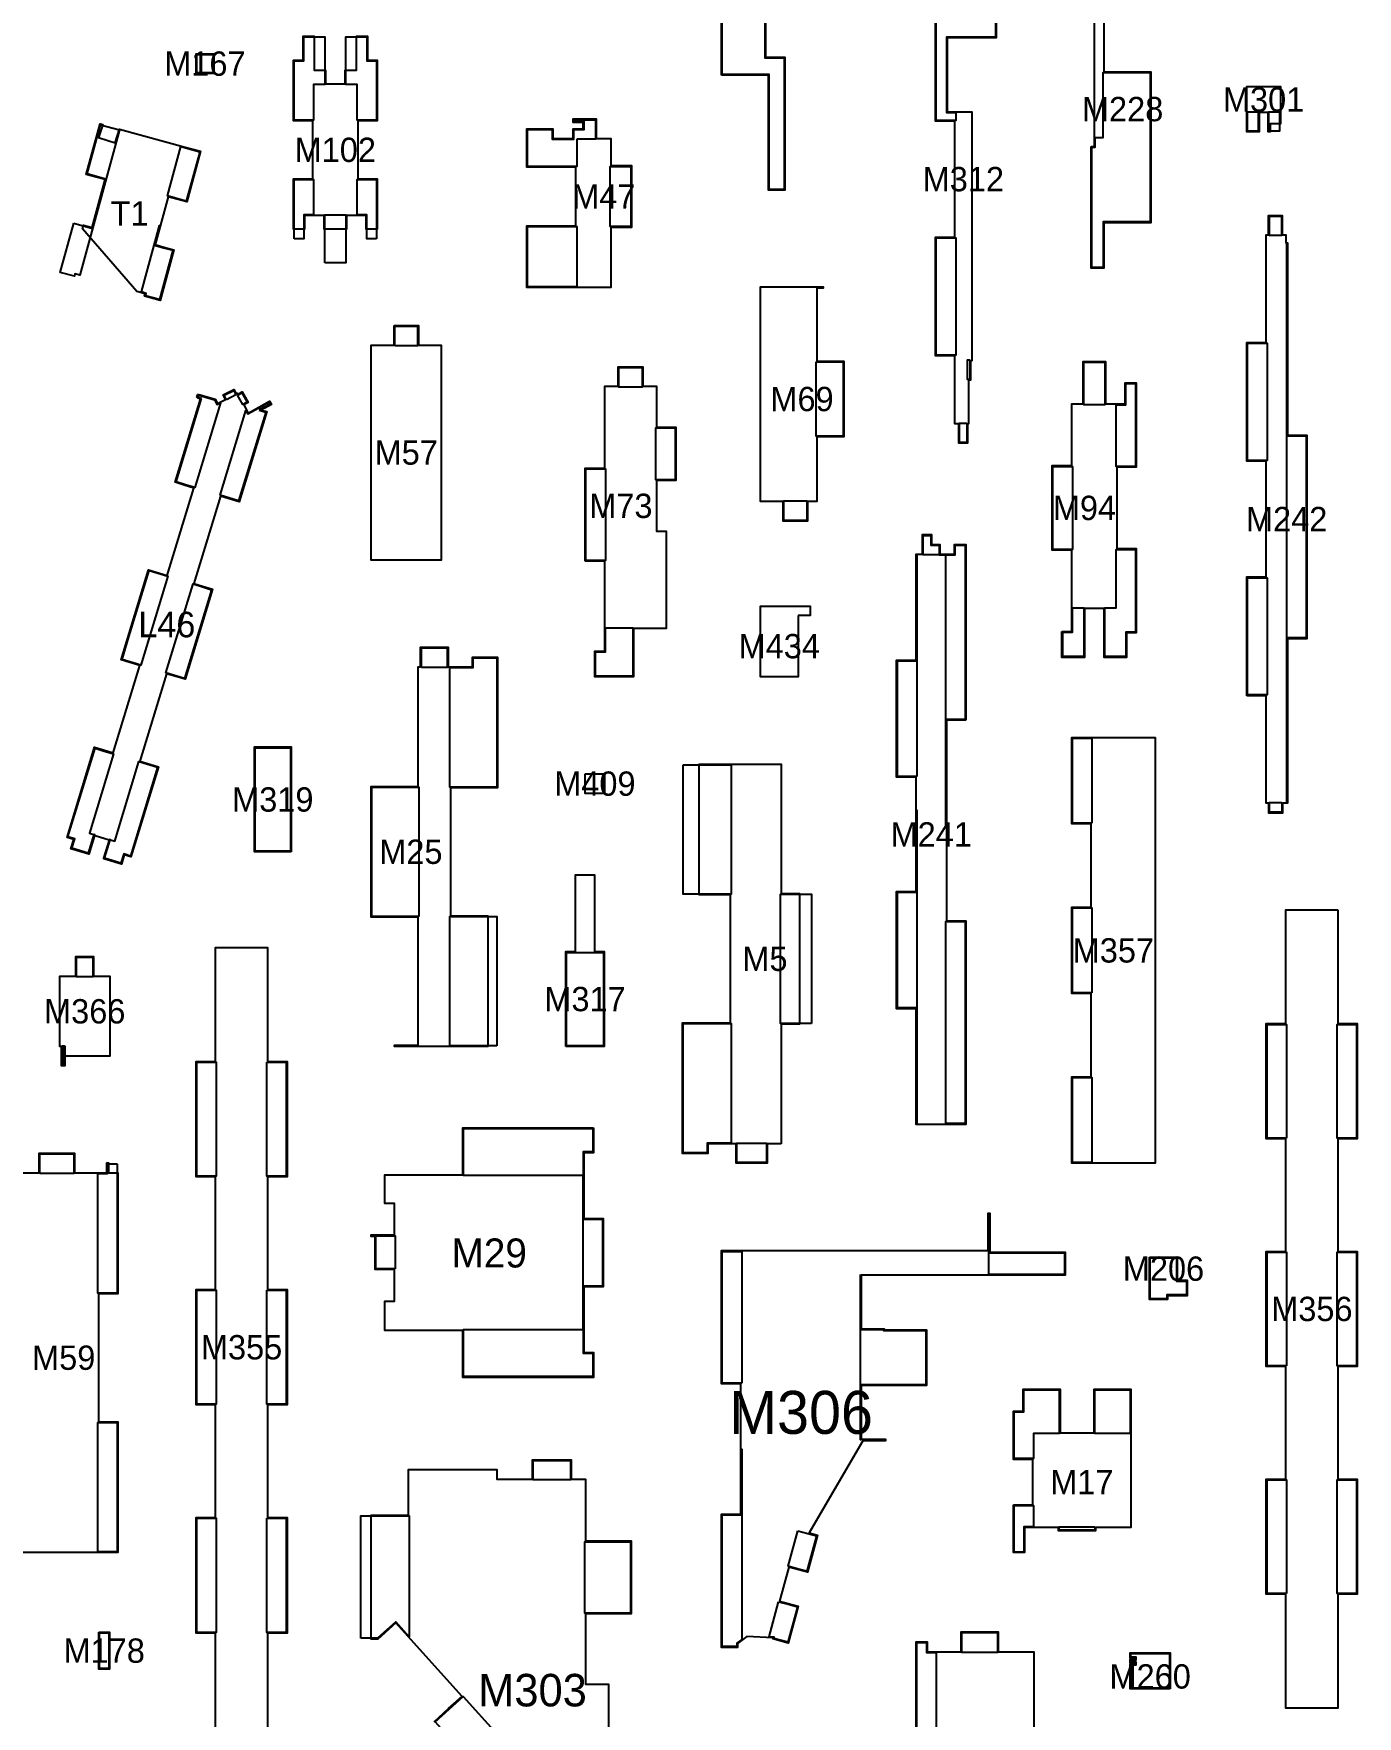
# Model space of a CAD drawing. Header units: millimetres. Extents: x 0 to 500, y 0 to 700.
# Drawn here: x 236.3 to 372.4, y 348.2 to 521.1 of the extents above; entities that cross this region are included whole.
import ezdxf
from ezdxf.enums import TextEntityAlignment as Align

# ---------------------------------------------------------------- set-up
doc = ezdxf.new("R2010")
doc.units = ezdxf.units.MM
doc.layers.add('CORTE', color=1, linetype='Continuous')
doc.layers.add('GRABADO', color=5, linetype='Continuous')

msp = doc.modelspace()

# ---------------------------------------------------------------- linework, layer by layer
at = {"layer": 'CORTE'}
for points in [[(307, 516.83), (307, 532.25), (311.83, 532.25), (311.83, 545.75), (313.53, 545.75), (313.53, 532.07), (311.53, 532.07), (311.53, 518.68), (313.53, 518.68), (313.53, 505), (311.83, 505), (311.83, 516.83), (307, 516.83)], [(345, 509.51), (345.33, 509.51), (345.33, 533.56), (348.71, 533.56), (348.71, 532.41), (346.29, 532.41), (346.29, 517.19), (351.12, 517.19), (351.12, 501.67), (346.29, 501.67), (346.29, 497), (345, 497), (345, 509.51)], [(265, 506.19), (265, 512.14), (263, 512.14), (263, 518.39), (264, 518.39), (264, 520.84), (265.15, 520.84), (265.15, 517.34), (266.31, 517.34), (266.31, 515.95), (268.32, 515.95), (268.32, 517.34), (269.48, 517.34), (269.48, 520.84), (270.63, 520.84), (270.63, 518.39), (271.63, 518.39), (271.63, 512.14), (269.63, 512.14), (269.63, 506.19), (271.63, 506.19), (271.63, 501), (270.48, 501), (270.48, 502.4), (268.47, 502.4), (268.47, 501), (266.16, 501), (266.16, 502.4), (264.15, 502.4), (264.15, 501), (263, 501), (263, 506.19), (265, 506.19)], [(254.82, 519.04), (254.82, 517), (253, 517), (253, 519.04), (254.82, 519.04)], [(363.19, 513), (362.25, 513), (362.25, 511), (361, 511), (361, 515.67), (364.44, 515.67), (364.44, 511.82), (363.41, 511.82), (363.41, 511), (363.19, 511), (363.19, 513)], [(295.64, 501.19), (295.64, 495), (290.6, 495), (287, 495), (287, 501.34), (292.05, 501.34), (292.05, 507.39), (287, 507.39), (287, 511.33), (289.68, 511.33), (289.68, 510.33), (291.75, 510.33), (291.75, 511.33), (292.8, 511.33), (292.8, 511.98), (291.75, 511.98), (291.75, 512.33), (294.12, 512.33), (294.12, 510.33), (295.64, 510.33), (295.64, 507.54), (297.77, 507.54), (297.77, 501.19), (295.64, 501.19)], [(251.88, 509.45), (251.88, 509.45), (253.47, 509.02), (252.06, 503.81), (250.13, 504.34), (248.79, 499.42), (249.68, 499.17), (250.72, 498.89), (249.3, 493.68), (247.7, 494.12), (247.77, 494.36), (246.93, 494.59), (241.32, 501.03), (241.42, 501.42), (242.31, 501.18), (243.65, 506.1), (242.75, 506.34), (241.72, 506.63), (243.14, 511.84), (243.43, 511.76), (242.99, 510.42), (244.68, 509.87), (245.14, 511.29), (251.88, 509.45)], [(361, 453.05), (361, 465.26), (363, 465.26), (363, 477.16), (361, 477.16), (361, 489.37), (363, 489.37), (363, 500.42), (363.24, 500.42), (363.24, 502.42), (364.64, 502.42), (364.64, 500.42), (365.02, 500.42), (365.02, 499.61), (365.18, 499.61), (365.18, 479.84), (367.18, 479.84), (367.18, 458.91), (366.11, 458.91), (365.18, 458.91), (365.18, 442), (364.67, 442), (364.67, 441), (363.26, 441), (363.26, 442), (363, 442), (363, 453.05), (361, 453.05)], [(313.35, 473), (311, 473), (311, 495.09), (317.46, 495.09), (317.46, 494.94), (316.81, 494.94), (316.81, 487.44), (319.57, 487.44), (319.57, 479.65), (316.81, 479.65), (316.81, 473), (315.85, 473), (315.85, 471), (313.35, 471), (313.35, 473)], [(273.35, 491.09), (275.85, 491.09), (275.85, 489.09), (278.2, 489.09), (278.2, 467), (271, 467), (271, 489.09), (273.35, 489.09), (273.35, 491.09)], [(293, 466.89), (293, 476.45), (295, 476.45), (295, 484.86), (296.39, 484.86), (296.39, 486.86), (298.92, 486.86), (298.92, 484.86), (300.31, 484.86), (300.31, 480.65), (302.31, 480.65), (302.31, 475.16), (300.31, 475.16), (300.31, 469.98), (301.31, 469.98), (301.31, 459.95), (297.97, 459.95), (297.97, 455), (294, 455), (294, 457.63), (295, 457.63), (295, 466.89), (293, 466.89)], [(342, 459.66), (343, 459.66), (343, 468.03), (341, 468.03), (341, 476.7), (343, 476.7), (343, 483.04), (344.16, 483.04), (344.16, 487.4), (346.47, 487.4), (346.47, 483.04), (348.48, 483.04), (348.48, 485.22), (349.63, 485.22), (349.63, 476.55), (347.63, 476.55), (347.63, 468.18), (349.63, 468.18), (349.63, 459.51), (348.63, 459.51), (348.63, 457), (346.32, 457), (346.32, 462.02), (344.31, 462.02), (344.31, 457), (342, 457), (342, 459.66)], [(242.64, 438.66), (242.64, 438.66), (242.55, 438.68), (241.97, 436.77), (240.14, 437.33), (240.43, 438.28), (239.74, 438.49), (242.57, 447.76), (243.5, 447.48), (243.5, 447.48), (244.48, 447.18), (247.22, 456.16), (245.3, 456.74), (248.13, 466.01), (250.04, 465.42), (252.78, 474.4), (251.89, 474.67), (250.87, 474.99), (253.47, 483.54), (253.17, 483.63), (253.29, 484.03), (253.67, 483.92), (254.96, 483.53), (255.19, 483.08), (256.03, 483.51), (255.79, 483.97), (256.9, 484.54), (257.13, 484.08), (257.24, 484.14), (257.3, 484.03), (257.75, 484.28), (258.36, 483.19), (257.91, 482.94), (258.36, 482.11), (260.56, 483.33), (260.74, 483), (259.69, 482.42), (260.26, 482.25), (257.43, 472.98), (255.52, 473.57), (252.78, 464.59), (253.67, 464.32), (254.7, 464), (251.87, 454.74), (249.96, 455.32), (247.22, 446.34), (249.14, 445.76), (246.31, 436.49), (245.62, 436.7), (245.33, 435.74), (243.51, 436.3), (243.53, 436.37), (244.09, 438.21), (244.07, 438.22), (242.64, 438.66)], [(332.12, 450.54), (331.05, 450.54), (330.12, 450.54), (330.12, 429.92), (331.05, 429.92), (332.12, 429.92), (332.12, 409), (330.55, 409), (327, 409), (327, 420.89), (326.08, 420.89), (325.73, 420.89), (325, 420.89), (325, 432.93), (325.73, 432.93), (326.08, 432.93), (327, 432.93), (327, 444.67), (326.08, 444.67), (325.73, 444.67), (325, 444.67), (325, 456.72), (325.73, 456.72), (326.08, 456.72), (327, 456.72), (327, 467.61), (327.65, 467.61), (327.65, 468.53), (327.65, 469.61), (328.58, 469.61), (328.58, 468.61), (329.44, 468.61), (329.44, 467.61), (330.94, 467.61), (330.94, 468.61), (332.12, 468.61), (332.12, 450.54)], [(314.88, 461.3), (314.88, 455), (311, 455), (311, 462.27), (316.12, 462.27), (316.12, 461.3), (314.88, 461.3)], [(280.21, 417), (280.21, 417), (273.41, 417), (273.41, 417.15), (275.83, 417.15), (275.83, 430.29), (271, 430.29), (271, 443.74), (275.83, 443.74), (275.83, 456.03), (276.08, 456.03), (276.08, 458.03), (278.9, 458.03), (278.9, 456.03), (281.42, 456.03), (281.42, 457.03), (283.98, 457.03), (283.98, 443.59), (279.15, 443.59), (279.15, 430.44), (282.98, 430.44), (282.98, 417), (280.21, 417)], [(345, 413.87), (345, 422.45), (343, 422.45), (343, 431.32), (345, 431.32), (345, 439.89), (343, 439.89), (343, 448.76), (351.56, 448.76), (351.56, 405), (343, 405), (343, 413.87), (345, 413.87)], [(262.78, 437), (259, 437), (259, 447.79), (262.78, 447.79), (262.78, 437)], [(293, 445.04), (294.97, 445.04), (294.97, 443), (293, 443), (293, 445.04)], [(313.15, 407), (311.7, 407), (311.7, 405), (308.51, 405), (308.51, 407), (305.61, 407), (305.61, 406), (303, 406), (303, 419.44), (307.92, 419.44), (307.92, 432.59), (304.72, 432.59), (304.72, 446.03), (306.61, 446.03), (313.15, 446.03), (313.15, 432.74), (315.02, 432.74), (315.02, 419.29), (313.15, 419.29), (313.15, 407)], [(291, 417), (291, 426.75), (292, 426.75), (292, 434.64), (293.95, 434.64), (293.95, 426.75), (294.95, 426.75), (294.95, 417), (293.07, 417), (292.08, 417), (291, 417)], [(370.35, 431.05), (370.35, 419.35), (372.35, 419.35), (372.35, 407.5), (370.35, 407.5), (370.35, 395.95), (372.35, 395.95), (372.35, 384.1), (370.35, 384.1), (370.35, 372.55), (372.35, 372.55), (372.35, 360.7), (370.35, 360.7), (370.35, 349), (365, 349), (365, 360.7), (363, 360.7), (363, 372.55), (365, 372.55), (365, 384.1), (363, 384.1), (363, 395.95), (365, 395.95), (365, 407.5), (363, 407.5), (363, 419.35), (365, 419.35), (365, 431.05), (370.35, 431.05)], [(239.55, 416), (239.55, 417), (239.52, 417), (239.52, 415), (239.18, 415), (239.18, 417), (239, 417), (239, 424.24), (240.66, 424.24), (240.66, 426.24), (242.47, 426.24), (242.47, 424.24), (244.13, 424.24), (244.13, 416), (239.55, 416)], [(293.85, 408.64), (293.85, 406.08), (292.85, 406.08), (292.85, 399.34), (294.85, 399.34), (294.85, 392.3), (292.85, 392.3), (292.85, 385.56), (293.85, 385.56), (293.85, 383), (280.41, 383), (280.41, 385.49), (280.41, 387.83), (272.4, 387.83), (272.4, 390.84), (273.4, 390.84), (273.4, 394.08), (271.4, 394.08), (271.4, 397.48), (271, 397.48), (271, 397.63), (273.4, 397.63), (273.4, 400.87), (272.4, 400.87), (272.4, 401.66), (272.4, 403.82), (280.41, 403.82), (280.41, 408.64), (293.85, 408.64)], [(309.62, 356.38), (308.65, 355.65), (308.65, 355.24), (307, 355.24), (307, 368.94), (308.08, 368.94), (309, 368.94), (309, 382.33), (308.08, 382.33), (307, 382.33), (307, 396.02), (308.58, 396.02), (334.42, 396.02), (334.42, 399.86), (334.57, 399.86), (334.57, 395.86), (342.34, 395.86), (342.34, 393.51), (321.36, 393.51), (321.36, 387.99), (323.72, 387.99), (323.72, 387.89), (328.09, 387.89), (328.09, 382.16), (325.65, 382.16), (321.36, 382.16), (321.36, 376.64), (323.85, 376.64), (323.85, 376.49), (321.52, 376.49), (316, 367.01), (316.87, 366.77), (315.84, 362.98), (314.8, 363.26), (313.91, 363.5), (312.97, 359.99), (313.86, 359.75), (314.9, 359.47), (313.87, 355.68), (312.28, 356.11), (312.32, 356.24), (309.62, 356.38)], [(351, 395.36), (353.85, 395.36), (353.85, 392.97), (354.85, 392.97), (354.85, 391.39), (352.85, 391.39), (352.85, 391), (351, 391), (351, 395.36)], [(337, 369.91), (339, 369.91), (339, 374.57), (337, 374.57), (337, 379.54), (338, 379.54), (338, 381.77), (341.8, 381.77), (341.8, 377.3), (345.29, 377.3), (345.29, 381.77), (349.09, 381.77), (349.09, 379.46), (349.09, 367.58), (345.44, 367.58), (345.44, 367.23), (341.65, 367.23), (341.65, 367.58), (338.15, 367.58), (338.15, 365), (337, 365), (337, 369.91)], [(243, 356.82), (244.12, 356.82), (244.12, 353), (243, 353), (243, 356.82)], [(353.12, 351), (349, 351), (349, 353.51), (349.55, 353.51), (349.55, 353.63), (349, 353.63), (349, 354.06), (349.55, 354.06), (349.55, 354.18), (349, 354.18), (349, 354.7), (353.12, 354.7), (353.12, 351)]]:
    msp.add_lwpolyline(points, close=True, dxfattribs=at)
for points in [[(335.25, 528.6), (335.25, 520.68), (330.19, 520.68), (330.19, 513.06), (332.72, 513.06), (332.72, 487.49), (332.61, 487.49), (332.61, 485.49), (332.38, 485.49), (332.38, 481), (332.3, 481), (332.3, 479), (331.38, 479), (331.38, 481), (331, 481), (331, 488), (329, 488), (329, 488), (329, 500.2), (331, 500.2), (331, 512.1), (329, 512.1), (329, 524.31)], [(255, 345), (255, 356.72), (253, 356.72), (253, 368.59), (253, 368.59), (255, 368.59), (255, 380.16), (253, 380.16), (253, 392.03), (255, 392.03), (255, 403.6), (253, 403.6), (253, 415.47), (255, 415.47), (255, 427.19), (260.35, 427.19), (260.35, 415.47), (262.35, 415.47), (262.35, 403.6), (260.35, 403.6), (260.35, 392.03), (262.35, 392.03), (262.35, 380.16), (260.35, 380.16), (260.35, 368.59), (262.35, 368.59), (262.35, 356.72), (260.35, 356.72), (260.35, 345)], [(233.56, 404.03), (236.88, 404.03), (236.88, 406.03), (240.5, 406.03), (240.5, 404.03), (243.82, 404.03), (243.82, 405.03), (244, 405.03), (244, 404.03), (244.97, 404.03), (244.97, 391.59), (242.97, 391.59), (242.97, 378.44), (244.97, 378.44), (244.97, 365), (243.4, 365), (233.57, 365)], [(277.47, 347.61), (278.96, 348.96), (280.34, 350.21), (273.52, 357.76), (271.68, 356.1), (271, 356.1), (271, 368.83), (272.44, 368.83), (274.85, 368.83), (274.85, 373.53), (283.91, 373.53), (283.91, 372.53), (287.58, 372.53), (287.58, 373.45), (287.58, 374.53), (291.56, 374.53), (291.56, 374.53), (291.56, 373.45), (291.56, 372.53), (293.04, 372.53), (293.04, 366.18), (295.31, 366.18), (297.73, 366.18), (297.73, 358.68), (295.31, 358.68), (293.04, 358.68), (293.04, 351.48), (295.38, 351.48), (295.38, 327.79)], [(327, 345.44), (327, 355.82), (328.15, 355.82), (328.15, 354.78), (331.65, 354.78), (331.65, 356.86), (335.44, 356.86), (335.44, 354.78), (339.09, 354.78), (339.09, 284.71)]]:
    msp.add_lwpolyline(points, dxfattribs=at)
at = {"layer": 'GRABADO'}
for points in [[(307.07, 532.18), (309.49, 532.18), (311.9, 532.18), (311.9, 545.68), (312.45, 545.68), (313.45, 545.68), (313.45, 532.14), (312.45, 532.14), (311.45, 532.14), (311.45, 518.61), (312.45, 518.61), (313.45, 518.61), (313.45, 505.07), (312.45, 505.07), (311.9, 505.07), (311.9, 516.9), (309.49, 516.9), (307.07, 516.9), (307.07, 532.18)], [(329.07, 524.23), (330.08, 524.23), (331.08, 524.23), (331.08, 528.52), (332.65, 528.52), (335.18, 528.52), (335.18, 520.75), (332.65, 520.75), (330.12, 520.75), (330.12, 512.98), (331.08, 512.98), (331.08, 512.18), (330.08, 512.18), (329.07, 512.18), (329.07, 524.23)], [(263.07, 518.32), (264.07, 518.32), (264.07, 520.76), (266.23, 520.76), (266.23, 518.32), (266.23, 515.88), (265.07, 515.88), (265.07, 512.22), (264.07, 512.22), (263.07, 512.22), (263.07, 518.32)], [(270.55, 520.76), (270.55, 518.32), (271.55, 518.32), (271.55, 512.22), (270.55, 512.22), (269.55, 512.22), (269.55, 515.88), (268.39, 515.88), (268.39, 518.32), (268.39, 520.76), (270.55, 520.76)], [(254.57, 517.08), (254.07, 517.08), (253.07, 517.08), (253.07, 518.97), (254.07, 518.97), (254.75, 518.97), (254.75, 517.08), (254.57, 517.08)], [(351.05, 501.75), (348.63, 501.75), (346.22, 501.75), (346.22, 497.07), (345.07, 497.07), (345.07, 509.44), (345.41, 509.44), (345.41, 510.44), (346.22, 510.44), (346.22, 517.11), (348.63, 517.11), (351.05, 517.11), (351.05, 501.75)], [(292.13, 510.26), (292.13, 507.46), (289.6, 507.46), (287.07, 507.46), (287.07, 511.26), (289.6, 511.26), (289.6, 510.26), (291.82, 510.26), (291.82, 511.26), (292.88, 511.26), (292.88, 512.06), (291.82, 512.06), (291.82, 512.26), (292.88, 512.26), (294.04, 512.26), (294.04, 510.26), (292.13, 510.26)], [(362.17, 513.08), (362.17, 512.08), (362.17, 511.08), (361.07, 511.08), (361.07, 512.08), (361.07, 512.58), (361.07, 513.08), (362.17, 513.08)], [(364.36, 513.08), (364.36, 512.58), (364.36, 512.08), (364.36, 511.08), (363.27, 511.08), (363.27, 512.08), (363.27, 513.08), (364.36, 513.08)], [(240.43, 501.62), (242.36, 501.09), (243.74, 506.15), (242.77, 506.42), (241.81, 506.68), (243.19, 511.74), (245.12, 511.22), (241.05, 496.27), (240.56, 496.4), (240.5, 496.16), (239.05, 496.55), (240.43, 501.62)], [(251.45, 509.49), (251.93, 509.36), (251.93, 509.36), (253.38, 508.97), (252, 503.9), (250.07, 504.43), (251.45, 509.49)], [(297.69, 501.27), (296.63, 501.27), (295.56, 501.27), (295.56, 507.46), (296.63, 507.46), (297.69, 507.46), (297.69, 501.27)], [(263.07, 500.01), (263.07, 506.11), (264.07, 506.11), (265.07, 506.11), (265.07, 502.48), (264.07, 502.48), (264.07, 500.01), (263.07, 500.01)], [(271.55, 500.01), (270.55, 500.01), (270.55, 502.48), (269.55, 502.48), (269.55, 506.11), (270.55, 506.11), (271.55, 506.11), (271.55, 500.01)], [(266.23, 497.54), (266.23, 500.01), (266.23, 502.48), (268.39, 502.48), (268.39, 500.01), (268.39, 497.54), (266.23, 497.54)], [(364.56, 502.35), (364.56, 501.35), (364.56, 500.35), (363.32, 500.35), (363.32, 501.35), (363.32, 502.35), (364.56, 502.35)], [(249.24, 493.77), (247.8, 494.17), (247.86, 494.41), (247.38, 494.55), (249.24, 501.37), (248.69, 499.36), (249.66, 499.1), (250.62, 498.84), (249.24, 493.77)], [(292.13, 495.07), (290.6, 495.07), (287.07, 495.07), (287.07, 501.27), (289.6, 501.27), (292.13, 501.27), (292.13, 495.07)], [(329.07, 500.13), (330.08, 500.13), (331.08, 500.13), (331.08, 488.07), (330.08, 488.07), (329.07, 488.07), (329.07, 500.13)], [(367.11, 458.99), (366.11, 458.99), (365.11, 458.99), (365.11, 442.07), (365.11, 499.53), (365.11, 479.76), (367.11, 479.76), (367.11, 458.99)], [(273.42, 489.02), (273.42, 490.02), (273.42, 491.02), (275.77, 491.02), (275.77, 490.02), (275.77, 489.02), (273.42, 489.02)], [(361.07, 489.29), (362.08, 489.29), (363.07, 489.29), (363.07, 477.24), (362.08, 477.24), (361.07, 477.24), (361.07, 489.29)], [(298.85, 486.78), (298.85, 485.78), (298.85, 484.78), (296.46, 484.78), (296.46, 485.78), (296.46, 486.78), (298.85, 486.78)], [(316.74, 487.37), (318.12, 487.37), (319.51, 487.37), (319.51, 479.72), (318.12, 479.72), (316.74, 479.72), (316.74, 487.37)], [(332.53, 487.57), (332.53, 485.57), (332.3, 485.57), (332.3, 487.57), (332.53, 487.57)], [(346.39, 487.32), (346.39, 485.14), (346.39, 482.96), (344.23, 482.96), (344.23, 485.14), (344.23, 487.32), (346.39, 487.32)], [(256.13, 483.48), (255.89, 483.94), (256.87, 484.44), (257.1, 483.98), (256.13, 483.48)], [(349.55, 485.14), (349.55, 476.62), (348.55, 476.62), (347.55, 476.62), (347.55, 482.96), (348.55, 482.96), (348.55, 485.14), (349.55, 485.14)], [(253.57, 483.59), (253.07, 483.74), (253.15, 484), (253.64, 483.85), (254.9, 483.46), (255.15, 482.98), (255.53, 483.17), (252.87, 474.45), (251.92, 474.74), (250.96, 475.04), (253.57, 483.59)], [(259.5, 482.4), (260.17, 482.2), (257.38, 473.08), (255.47, 473.66), (258.13, 482.38), (258.33, 482.01), (260.53, 483.22), (260.64, 483.03), (259.5, 482.4)], [(257.27, 483.93), (257.72, 484.18), (258.25, 483.22), (257.8, 482.97), (257.27, 483.93)], [(332.22, 481.07), (332.22, 480.07), (332.22, 479.07), (331.46, 479.07), (331.46, 480.07), (331.46, 481.07), (332.22, 481.07)], [(302.24, 475.24), (300.24, 475.24), (300.24, 480.58), (302.24, 480.58), (302.24, 475.24)], [(293.07, 476.37), (294.07, 476.37), (295.07, 476.37), (295.07, 466.96), (294.07, 466.96), (293.07, 466.96), (293.07, 476.37)], [(341.07, 476.62), (342.07, 476.62), (343.07, 476.62), (343.07, 468.1), (342.07, 468.1), (341.07, 468.1), (341.07, 476.62)], [(313.42, 471.07), (313.42, 472.07), (313.42, 473.07), (315.77, 473.07), (315.77, 472.07), (315.77, 471.07), (313.42, 471.07)], [(332.05, 450.62), (331.05, 450.62), (330.05, 450.62), (330.05, 439.78), (330.05, 467.53), (327.72, 467.53), (327.72, 468.53), (327.72, 469.53), (328.51, 469.53), (328.51, 468.53), (328.51, 468.53), (328.51, 468.53), (329.37, 468.53), (329.37, 467.53), (331.01, 467.53), (331.01, 468.53), (332.05, 468.53), (332.05, 450.62)], [(327.07, 444.75), (326.08, 444.75), (325.73, 444.75), (325.08, 444.75), (325.08, 448.71), (325.08, 456.64), (325.73, 456.64), (326.08, 456.64), (327.07, 456.64), (327.07, 467.53), (327.07, 444.75)], [(346.39, 457.07), (346.39, 459.58), (346.39, 462.09), (347.55, 462.09), (347.55, 468.1), (348.55, 468.1), (349.55, 468.1), (349.55, 459.58), (348.55, 459.58), (348.55, 457.07), (346.39, 457.07)], [(246.1, 459.1), (248.18, 465.91), (250.09, 465.33), (247.31, 456.21), (245.4, 456.79), (246.1, 459.1)], [(251.82, 454.83), (249.91, 455.41), (252.69, 464.54), (253.65, 464.25), (254.6, 463.95), (251.82, 454.83)], [(361.07, 465.18), (362.08, 465.18), (363.07, 465.18), (363.07, 453.13), (362.08, 453.13), (361.07, 453.13), (361.07, 465.18)], [(342.07, 457.07), (342.07, 459.58), (343.07, 459.58), (343.07, 462.09), (344.23, 462.09), (344.23, 459.58), (344.23, 457.07), (342.07, 457.07)], [(294.07, 457.55), (295.07, 457.55), (295.07, 460.03), (297.89, 460.03), (297.89, 457.55), (297.89, 455.07), (294.07, 455.07), (294.07, 457.55)], [(276.16, 455.96), (276.16, 456.96), (276.16, 457.96), (278.82, 457.96), (278.82, 456.96), (278.82, 455.96), (276.16, 455.96)], [(283.91, 443.66), (281.49, 443.66), (279.08, 443.66), (279.08, 455.96), (281.49, 455.96), (281.49, 456.96), (283.91, 456.96), (283.91, 443.66)], [(345.07, 439.97), (344.07, 439.97), (343.07, 439.97), (343.07, 448.69), (344.07, 448.69), (344.57, 448.69), (345.07, 448.69), (345.07, 439.97)], [(240.24, 437.38), (240.53, 438.33), (239.84, 438.54), (242.62, 447.67), (243.57, 447.37), (244.53, 447.08), (242.04, 438.92), (242.59, 438.75), (242.59, 438.75), (242.5, 438.78), (241.92, 436.86), (240.24, 437.38)], [(246.26, 436.58), (245.57, 436.79), (245.28, 435.84), (243.6, 436.35), (243.6, 436.35), (244.18, 438.26), (244.09, 438.29), (244.09, 438.29), (244.64, 438.12), (247.13, 446.29), (249.04, 445.71), (246.26, 436.58)], [(262.7, 437.07), (261.7, 437.07), (261.08, 437.07), (260.7, 437.07), (260.08, 437.07), (259.07, 437.07), (259.07, 447.71), (260.08, 447.71), (260.7, 447.71), (261.08, 447.71), (261.7, 447.71), (262.7, 447.71), (262.7, 437.07)], [(303.07, 445.96), (306.61, 445.96), (308, 445.96), (308, 432.66), (305.54, 432.66), (303.07, 432.66), (303.07, 445.96)], [(275.9, 430.37), (273.49, 430.37), (271.08, 430.37), (271.08, 443.66), (273.49, 443.66), (275.9, 443.66), (275.9, 430.37)], [(327.07, 409.08), (327.07, 409.08), (327.07, 420.97), (326.08, 420.97), (325.73, 420.97), (325.08, 420.97), (325.08, 432.86), (325.73, 432.86), (326.08, 432.86), (327.07, 432.86), (327.07, 441.29), (327.07, 409.08)], [(364.59, 442.07), (364.59, 441.07), (363.33, 441.07), (363.33, 442.07), (364.59, 442.07)], [(316.27, 419.37), (314.67, 419.37), (313.07, 419.37), (313.07, 432.66), (314.67, 432.66), (316.27, 432.66), (316.27, 419.37)], [(345.07, 422.52), (344.07, 422.52), (343.07, 422.52), (343.07, 431.24), (344.07, 431.24), (345.07, 431.24), (345.07, 422.52)], [(283.91, 417.07), (281.49, 417.07), (280.28, 417.07), (280.28, 417.07), (279.08, 417.07), (279.08, 430.37), (281.49, 430.37), (283.91, 430.37), (283.91, 417.07)], [(330.55, 409.08), (330.55, 409.08), (330.05, 409.08), (330.05, 429.85), (331.05, 429.85), (332.05, 429.85), (332.05, 409.08), (330.55, 409.08)], [(242.39, 426.17), (242.39, 425.17), (242.39, 424.17), (240.73, 424.17), (240.73, 425.17), (240.73, 426.17), (242.39, 426.17)], [(294.88, 417.07), (293.88, 417.07), (293.07, 417.07), (293.07, 417.07), (292.08, 417.07), (291.08, 417.07), (291.08, 426.68), (292.08, 426.68), (293.07, 426.68), (293.07, 426.68), (293.88, 426.68), (294.88, 426.68), (294.88, 417.07)], [(303.07, 406.07), (303.07, 419.37), (305.54, 419.37), (308, 419.37), (308, 407.07), (305.54, 407.07), (305.54, 406.07), (303.07, 406.07)], [(365.07, 407.58), (363.19, 407.58), (363.07, 407.58), (363.07, 419.28), (363.19, 419.28), (365.07, 419.28), (365.07, 407.58)], [(372.28, 407.58), (371.28, 407.58), (370.28, 407.58), (370.28, 419.28), (371.28, 419.28), (372.28, 419.28), (372.28, 407.58)], [(239.26, 415.08), (239.26, 416.08), (239.26, 417.07), (239.44, 417.07), (239.44, 416.08), (239.44, 415.08), (239.26, 415.08)], [(253.07, 415.39), (254.07, 415.39), (255.07, 415.39), (255.07, 403.67), (254.07, 403.67), (253.07, 403.67), (253.07, 415.39)], [(260.28, 415.39), (262.17, 415.39), (262.28, 415.39), (262.28, 403.67), (262.17, 403.67), (260.28, 403.67), (260.28, 415.39)], [(345.07, 405.07), (344.57, 405.07), (344.07, 405.07), (343.07, 405.07), (343.07, 413.8), (344.07, 413.8), (345.07, 413.8), (345.07, 405.07)], [(292.78, 387.9), (292.78, 403.74), (280.48, 403.74), (280.48, 408.57), (293.78, 408.57), (293.78, 406.16), (293.78, 406.16), (292.78, 406.16), (292.78, 399.27), (294.78, 399.27), (294.78, 395.82), (294.78, 392.38), (292.78, 392.38), (292.78, 385.49), (293.78, 385.49), (293.78, 383.08), (280.48, 383.08), (280.48, 385.49), (280.48, 387.9), (292.78, 387.9)], [(308.58, 405.07), (308.58, 406.07), (308.58, 407.07), (311.62, 407.07), (311.62, 406.07), (311.62, 405.07), (308.58, 405.07)], [(236.96, 403.96), (236.96, 404.96), (236.96, 405.96), (240.43, 405.96), (240.43, 404.96), (240.43, 403.96), (236.96, 403.96)], [(244.9, 404.96), (244.9, 391.66), (243.9, 391.66), (242.9, 391.66), (242.9, 403.96), (243.9, 403.96), (243.9, 404.96), (244.9, 404.96)], [(334.49, 399.79), (334.49, 399.79), (334.49, 395.78), (342.26, 395.78), (342.26, 393.58), (334.49, 393.58), (334.49, 399.79)], [(273.48, 394.16), (271.48, 394.16), (271.48, 397.55), (273.48, 397.55), (273.48, 394.16)], [(309.08, 382.4), (308.08, 382.4), (307.07, 382.4), (307.07, 395.95), (308.58, 395.95), (308.58, 395.95), (309.08, 395.95), (309.08, 382.4)], [(353.78, 395.28), (353.78, 392.9), (353.78, 392.9), (354.78, 392.9), (354.78, 391.47), (353.78, 391.47), (352.78, 391.47), (352.78, 391.07), (351.07, 391.07), (351.07, 392.9), (351.07, 395.28), (353.78, 395.28)], [(365.07, 384.18), (363.19, 384.18), (363.07, 384.18), (363.07, 395.88), (363.19, 395.88), (365.07, 395.88), (365.07, 384.18)], [(372.28, 384.18), (371.28, 384.18), (370.28, 384.18), (370.28, 395.88), (371.28, 395.88), (372.28, 395.88), (372.28, 384.18)], [(321.28, 393.58), (321.28, 387.91), (323.65, 387.91), (323.65, 387.81), (328.01, 387.81), (328.01, 382.24), (328.01, 382.24), (325.65, 382.24), (321.28, 382.24), (321.28, 376.57), (321.28, 393.58)], [(253.07, 391.95), (254.07, 391.95), (255.07, 391.95), (255.07, 380.23), (254.07, 380.23), (253.07, 380.23), (253.07, 391.95)], [(260.28, 391.95), (262.17, 391.95), (262.28, 391.95), (262.28, 380.23), (262.17, 380.23), (260.28, 380.23), (260.28, 391.95)], [(337.07, 379.46), (338.07, 379.46), (338.07, 381.7), (341.72, 381.7), (341.72, 379.46), (341.72, 377.23), (339.07, 377.23), (339.07, 374.65), (338.07, 374.65), (337.07, 374.65), (337.07, 379.46)], [(349.01, 381.7), (349.01, 379.46), (349.01, 377.23), (345.37, 377.23), (345.37, 379.46), (345.37, 381.7), (349.01, 381.7)], [(244.9, 365.07), (243.9, 365.07), (243.4, 365.07), (243.4, 365.07), (242.9, 365.07), (242.9, 378.37), (243.9, 378.37), (244.9, 378.37), (244.9, 365.07)], [(309.08, 356.06), (308.58, 355.69), (308.58, 355.32), (307.07, 355.32), (307.07, 368.86), (308.08, 368.86), (309.08, 368.86), (309.08, 375.63), (309.08, 356.06)], [(291.48, 374.45), (291.48, 373.45), (291.48, 372.45), (287.66, 372.45), (287.66, 373.45), (287.66, 374.45), (291.48, 374.45)], [(365.07, 360.78), (363.19, 360.78), (363.07, 360.78), (363.07, 372.48), (363.19, 372.48), (365.07, 372.48), (365.07, 360.78)], [(372.28, 360.78), (371.28, 360.78), (370.28, 360.78), (370.28, 372.48), (371.28, 372.48), (372.28, 372.48), (372.28, 360.78)], [(253.07, 368.51), (254.07, 368.51), (255.07, 368.51), (255.07, 356.79), (254.07, 356.79), (253.07, 356.79), (253.07, 368.51)], [(260.28, 368.51), (262.17, 368.51), (262.28, 368.51), (262.28, 356.79), (262.17, 356.79), (260.28, 356.79), (260.28, 368.51)], [(269.95, 356.18), (269.95, 368.75), (272.44, 368.75), (274.92, 368.75), (274.92, 356.32), (273.52, 357.87), (271.65, 356.18), (269.95, 356.18)], [(337.07, 365.02), (337.07, 369.84), (338.07, 369.84), (339.07, 369.84), (339.07, 367.65), (338.07, 367.65), (338.07, 365.02), (337.07, 365.02)], [(314.84, 367.24), (315.88, 366.96), (316.77, 366.72), (315.79, 363.07), (314.82, 363.33), (313.86, 363.59), (314.84, 367.24)], [(345.37, 367.65), (345.37, 367.3), (341.72, 367.3), (341.72, 367.65), (345.37, 367.65)], [(297.65, 358.76), (295.31, 358.76), (292.96, 358.76), (292.96, 366.1), (295.31, 366.1), (297.65, 366.1), (297.65, 358.76)], [(312.87, 359.94), (313.84, 359.68), (314.8, 359.42), (313.82, 355.77), (312.37, 356.16), (312.41, 356.31), (311.9, 356.34), (312.87, 359.94)], [(243.08, 353.08), (243.08, 354.08), (243.08, 354.75), (243.08, 355.08), (243.08, 355.75), (243.08, 356.75), (244.05, 356.75), (244.05, 355.75), (244.05, 355.25), (244.05, 355.08), (244.05, 354.75), (244.05, 354.58), (244.05, 354.08), (244.05, 353.08), (243.08, 353.08)], [(335.37, 356.79), (335.37, 355.75), (335.37, 354.71), (331.72, 354.71), (331.72, 355.75), (331.72, 356.79), (335.37, 356.79)], [(327.07, 355.75), (328.07, 355.75), (328.07, 354.71), (329.07, 354.71), (329.07, 345.51), (328.07, 345.51), (327.07, 345.51), (327.07, 355.75)], [(349.07, 351.07), (349.07, 353.44), (349.62, 353.44), (349.62, 353.71), (349.07, 353.71), (349.07, 353.98), (349.62, 353.98), (349.62, 354.25), (349.07, 354.25), (349.07, 354.25), (349.07, 354.62), (353.05, 354.62), (353.05, 354.25), (353.05, 353.44), (353.05, 351.07), (349.07, 351.07)], [(277.57, 347.6), (279.01, 348.9), (280.45, 350.2), (287.38, 342.54), (285.94, 341.24), (285.81, 341.13), (284.5, 339.94), (277.57, 347.6)]]:
    msp.add_lwpolyline(points, close=True, dxfattribs=at)

# ---------------------------------------------------------------- texts
for s, height, p in [('M167', 2.5, (253.91, 518.02)), ('M301', 2.5, (362.72, 514.33)), ('M228', 2.5, (348.23, 513.35)), ('M102', 2.5, (267.31, 509.16)), ('M312', 2.5, (331.86, 506.15)), ('M47', 2.5, (294.91, 504.37)), ('T1', 2.5, (246.18, 502.62)), ('M69', 2.5, (315.28, 483.55)), ('M57', 2.5, (274.6, 478.05)), ('M73', 2.5, (296.66, 472.57)), ('M94', 2.5, (344.31, 472.36)), ('M242', 2.5, (365.09, 471.21)), ('L46', 2.625, (250, 460.37)), ('M434', 2.5, (312.94, 458.15)), ('M409', 2.5, (293.99, 444.02)), ('M319', 2.5, (260.89, 442.39)), ('M241', 2.5, (328.56, 438.8)), ('M25', 2.5, (275.08, 437.02)), ('M5', 2.5, (311.47, 426.02)), ('M357', 2.5, (347.28, 426.88)), ('M317', 2.5, (292.98, 421.88)), ('M366', 2.5, (241.56, 420.62)), ('M29', 2.981, (283.13, 395.78)), ('M206', 2.5, (352.43, 394.17)), ('M356', 2.5, (367.68, 390.03)), ('M59', 2.5, (239.4, 385.02)), ('M355', 2.5, (257.68, 386.09)), ('M306', 4.417, (315.18, 379.4)), ('M17', 2.5, (344.04, 372.24)), ('M178', 2.5, (243.56, 354.91)), ('M260', 2.5, (351.06, 352.26)), ('M303', 3.341, (287.58, 350.85))]:
    msp.add_text(s, height=height, dxfattribs=at).set_placement(p, align=Align.MIDDLE_CENTER)

doc.saveas('drawing.dxf')
